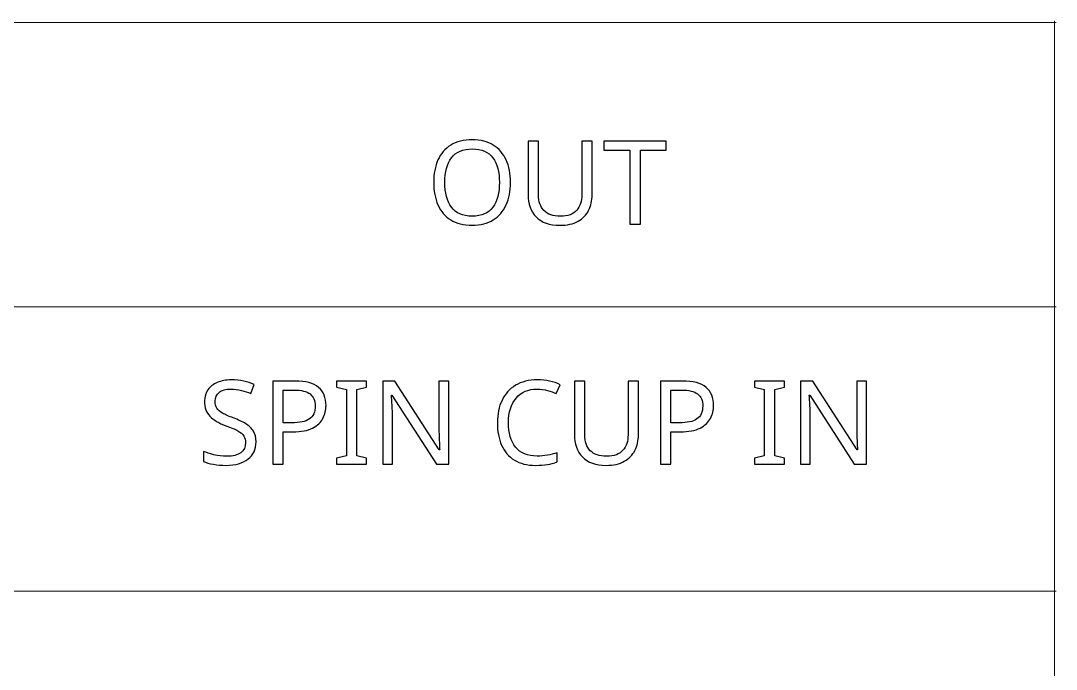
# Model space of a CAD drawing. Header units: inches. Extents: x -6.7 to 20.3, y -5.6 to 12.6.
# Drawn here: x -1.056 to 0.919, y -4.064 to -2.826 of the extents above; entities that cross this region are included whole.
import ezdxf

# ---------------------------------------------------------------- set-up
doc = ezdxf.new("R2010")
doc.units = ezdxf.units.IN
doc.header["$MEASUREMENT"] = 0
doc.layers.add('Layer 1', color=7, linetype='Continuous')

msp = doc.modelspace()

# ---------------------------------------------------------------- linework, layer by layer
at = {"layer": 'Layer 1', "color": 250, "lineweight": 18}
for points, knots in [([(-3.1672, -2.8292), (-3.1672, -2.8292), (-3.1642, -2.8292), (-3.1642, -2.8292), (-3.1642, -2.8292), (-1.124, -2.8292), (-1.124, -2.8292), (-1.124, -2.8292), (0.9163, -2.8292), (0.9163, -2.8292), (0.9163, -2.8292), (0.9193, -2.8292), (0.9193, -2.8292)], [0, 0, 0, 0, 0.25, 0.25, 0.25, 0.5, 0.5, 0.5, 0.75, 0.75, 0.75, 1, 1, 1, 1]), ([(0.9158, -5.4162), (0.9158, -5.4162), (0.9158, -5.412), (0.9158, -5.412), (0.9158, -5.412), (0.9158, -4.7665), (0.9158, -4.7665), (0.9158, -4.7665), (0.9158, -4.1209), (0.9158, -4.1209), (0.9158, -4.1209), (0.9158, -3.4754), (0.9158, -3.4754), (0.9158, -3.4754), (0.9158, -2.8298), (0.9158, -2.8298), (0.9158, -2.8298), (0.9158, -2.8257), (0.9158, -2.8257)], [0, 0, 0, 0, 0.166667, 0.166667, 0.166667, 0.333333, 0.333333, 0.333333, 0.5, 0.5, 0.5, 0.666667, 0.666667, 0.666667, 0.833333, 0.833333, 0.833333, 1, 1, 1, 1]), ([(-3.1672, -3.3719), (-3.1672, -3.3719), (-3.1642, -3.3719), (-3.1642, -3.3719), (-3.1642, -3.3719), (-1.124, -3.3719), (-1.124, -3.3719), (-1.124, -3.3719), (0.9163, -3.3719), (0.9163, -3.3719), (0.9163, -3.3719), (0.9193, -3.3719), (0.9193, -3.3719)], [0, 0, 0, 0, 0.25, 0.25, 0.25, 0.5, 0.5, 0.5, 0.75, 0.75, 0.75, 1, 1, 1, 1]), ([(-3.1672, -3.9145), (-3.1672, -3.9145), (-3.1642, -3.9145), (-3.1642, -3.9145), (-3.1642, -3.9145), (-1.124, -3.9145), (-1.124, -3.9145), (-1.124, -3.9145), (0.9163, -3.9145), (0.9163, -3.9145), (0.9163, -3.9145), (0.9193, -3.9145), (0.9193, -3.9145)], [0, 0, 0, 0, 0.25, 0.25, 0.25, 0.5, 0.5, 0.5, 0.75, 0.75, 0.75, 1, 1, 1, 1])]:
    msp.add_open_spline(points, degree=3, knots=knots, dxfattribs=at)
at = {"layer": 'Layer 1', "color": 250}
for points, knots in [([(-0.122, -3.1345), (-0.122, -3.1509), (-0.1248, -3.1653), (-0.1303, -3.1775), (-0.1359, -3.1897), (-0.1441, -3.1992), (-0.1549, -3.2061), (-0.1657, -3.2129), (-0.1791, -3.2163), (-0.1951, -3.2163), (-0.2116, -3.2163), (-0.2252, -3.2129), (-0.2361, -3.2061), (-0.247, -3.1992), (-0.2551, -3.1897), (-0.2605, -3.1774), (-0.2658, -3.1651), (-0.2685, -3.1507), (-0.2685, -3.1343), (-0.2685, -3.118), (-0.2658, -3.1038), (-0.2605, -3.0916), (-0.2551, -3.0795), (-0.247, -3.07), (-0.2361, -3.0632), (-0.2252, -3.0564), (-0.2115, -3.0529), (-0.1949, -3.0529), (-0.1791, -3.0529), (-0.1657, -3.0563), (-0.1549, -3.0631), (-0.1441, -3.0698), (-0.1359, -3.0793), (-0.1303, -3.0915), (-0.1248, -3.1037), (-0.122, -3.1181), (-0.122, -3.1345)], [0, 0, 0, 0, 0.083333, 0.083333, 0.083333, 0.166667, 0.166667, 0.166667, 0.25, 0.25, 0.25, 0.333333, 0.333333, 0.333333, 0.416667, 0.416667, 0.416667, 0.5, 0.5, 0.5, 0.583333, 0.583333, 0.583333, 0.666667, 0.666667, 0.666667, 0.75, 0.75, 0.75, 0.833333, 0.833333, 0.833333, 0.916667, 0.916667, 0.916667, 1, 1, 1, 1]), ([(0.0338, -3.1581), (0.0338, -3.169), (0.0315, -3.1789), (0.0271, -3.1877), (0.0227, -3.1965), (0.0159, -3.2035), (0.0068, -3.2086), (-0.0023, -3.2137), (-0.0139, -3.2163), (-0.028, -3.2163), (-0.0477, -3.2163), (-0.0627, -3.2109), (-0.073, -3.2002), (-0.0833, -3.1894), (-0.0885, -3.1752), (-0.0885, -3.1576), (-0.0885, -3.1576), (-0.0885, -3.0554), (-0.0885, -3.0554), (-0.0885, -3.0554), (-0.0685, -3.0554), (-0.0685, -3.0554), (-0.0685, -3.0554), (-0.0685, -3.1583), (-0.0685, -3.1583), (-0.0685, -3.1712), (-0.065, -3.1812), (-0.0581, -3.1883), (-0.0512, -3.1954), (-0.0408, -3.1989), (-0.0269, -3.1989), (-0.0125, -3.1989), (-0.0021, -3.1951), (0.0043, -3.1875), (0.0108, -3.1799), (0.014, -3.1701), (0.014, -3.1581), (0.014, -3.1581), (0.014, -3.0554), (0.014, -3.0554), (0.014, -3.0554), (0.0338, -3.0554), (0.0338, -3.0554), (0.0338, -3.0554), (0.0338, -3.1581), (0.0338, -3.1581)], [0, 0, 0, 0, 0.066667, 0.066667, 0.066667, 0.133333, 0.133333, 0.133333, 0.2, 0.2, 0.2, 0.266667, 0.266667, 0.266667, 0.333333, 0.333333, 0.333333, 0.4, 0.4, 0.4, 0.466667, 0.466667, 0.466667, 0.533333, 0.533333, 0.533333, 0.6, 0.6, 0.6, 0.666667, 0.666667, 0.666667, 0.733333, 0.733333, 0.733333, 0.8, 0.8, 0.8, 0.866667, 0.866667, 0.866667, 0.933333, 0.933333, 0.933333, 1, 1, 1, 1]), ([(0.1258, -3.2141), (0.1258, -3.2141), (0.1058, -3.2141), (0.1058, -3.2141), (0.1058, -3.2141), (0.1058, -3.0729), (0.1058, -3.0729), (0.1058, -3.0729), (0.0562, -3.0729), (0.0562, -3.0729), (0.0562, -3.0729), (0.0562, -3.0554), (0.0562, -3.0554), (0.0562, -3.0554), (0.1751, -3.0554), (0.1751, -3.0554), (0.1751, -3.0554), (0.1751, -3.0729), (0.1751, -3.0729), (0.1751, -3.0729), (0.1258, -3.0729), (0.1258, -3.0729), (0.1258, -3.0729), (0.1258, -3.2141), (0.1258, -3.2141)], [0, 0, 0, 0, 0.125, 0.125, 0.125, 0.25, 0.25, 0.25, 0.375, 0.375, 0.375, 0.5, 0.5, 0.5, 0.625, 0.625, 0.625, 0.75, 0.75, 0.75, 0.875, 0.875, 0.875, 1, 1, 1, 1]), ([(-0.2473, -3.1345), (-0.2473, -3.1545), (-0.2431, -3.1702), (-0.2347, -3.1817), (-0.2262, -3.1932), (-0.2131, -3.1989), (-0.1951, -3.1989), (-0.1771, -3.1989), (-0.1639, -3.1932), (-0.1556, -3.1817), (-0.1473, -3.1702), (-0.1431, -3.1545), (-0.1431, -3.1345), (-0.1431, -3.1145), (-0.1473, -3.0988), (-0.1556, -3.0875), (-0.1639, -3.0762), (-0.177, -3.0705), (-0.1949, -3.0705), (-0.2128, -3.0705), (-0.2261, -3.0762), (-0.2346, -3.0875), (-0.2431, -3.0988), (-0.2473, -3.1145), (-0.2473, -3.1345)], [0, 0, 0, 0, 0.125, 0.125, 0.125, 0.25, 0.25, 0.25, 0.375, 0.375, 0.375, 0.5, 0.5, 0.5, 0.625, 0.625, 0.625, 0.75, 0.75, 0.75, 0.875, 0.875, 0.875, 1, 1, 1, 1]), ([(-0.6075, -3.6298), (-0.6075, -3.6439), (-0.6126, -3.6549), (-0.6228, -3.6627), (-0.633, -3.6706), (-0.6468, -3.6745), (-0.6641, -3.6745), (-0.673, -3.6745), (-0.6812, -3.6738), (-0.6888, -3.6725), (-0.6964, -3.6711), (-0.7026, -3.6693), (-0.7077, -3.6669), (-0.7077, -3.6669), (-0.7077, -3.6478), (-0.7077, -3.6478), (-0.7024, -3.6502), (-0.6957, -3.6523), (-0.6878, -3.6543), (-0.6799, -3.6562), (-0.6717, -3.6571), (-0.6632, -3.6571), (-0.6514, -3.6571), (-0.6425, -3.6549), (-0.6365, -3.6503), (-0.6305, -3.6457), (-0.6275, -3.6394), (-0.6275, -3.6316), (-0.6275, -3.6264), (-0.6286, -3.622), (-0.6308, -3.6185), (-0.633, -3.6149), (-0.6368, -3.6116), (-0.6422, -3.6086), (-0.6476, -3.6056), (-0.6552, -3.6023), (-0.6648, -3.5989), (-0.6783, -3.594), (-0.6885, -3.588), (-0.6954, -3.5809), (-0.7022, -3.5738), (-0.7057, -3.5641), (-0.7057, -3.5518), (-0.7057, -3.5434), (-0.7035, -3.5361), (-0.6992, -3.5301), (-0.6949, -3.5241), (-0.689, -3.5195), (-0.6814, -3.5163), (-0.6737, -3.513), (-0.6649, -3.5114), (-0.655, -3.5114), (-0.6463, -3.5114), (-0.6383, -3.5122), (-0.631, -3.5138), (-0.6238, -3.5154), (-0.6172, -3.5176), (-0.6112, -3.5203), (-0.6112, -3.5203), (-0.6175, -3.5374), (-0.6175, -3.5374), (-0.6229, -3.535), (-0.6289, -3.533), (-0.6354, -3.5314), (-0.6418, -3.5297), (-0.6485, -3.5289), (-0.6555, -3.5289), (-0.6654, -3.5289), (-0.6729, -3.531), (-0.6779, -3.5353), (-0.6829, -3.5395), (-0.6855, -3.5451), (-0.6855, -3.552), (-0.6855, -3.5574), (-0.6844, -3.5618), (-0.6821, -3.5654), (-0.6799, -3.5689), (-0.6763, -3.5721), (-0.6712, -3.5749), (-0.6662, -3.5777), (-0.6594, -3.5808), (-0.6508, -3.584), (-0.6415, -3.5874), (-0.6336, -3.5911), (-0.6271, -3.595), (-0.6207, -3.599), (-0.6158, -3.6037), (-0.6125, -3.6091), (-0.6091, -3.6146), (-0.6075, -3.6215), (-0.6075, -3.6298)], [0, 0, 0, 0, 0.033333, 0.033333, 0.033333, 0.066667, 0.066667, 0.066667, 0.1, 0.1, 0.1, 0.133333, 0.133333, 0.133333, 0.166667, 0.166667, 0.166667, 0.2, 0.2, 0.2, 0.233333, 0.233333, 0.233333, 0.266667, 0.266667, 0.266667, 0.3, 0.3, 0.3, 0.333333, 0.333333, 0.333333, 0.366667, 0.366667, 0.366667, 0.4, 0.4, 0.4, 0.433333, 0.433333, 0.433333, 0.466667, 0.466667, 0.466667, 0.5, 0.5, 0.5, 0.533333, 0.533333, 0.533333, 0.566667, 0.566667, 0.566667, 0.6, 0.6, 0.6, 0.633333, 0.633333, 0.633333, 0.666667, 0.666667, 0.666667, 0.7, 0.7, 0.7, 0.733333, 0.733333, 0.733333, 0.766667, 0.766667, 0.766667, 0.8, 0.8, 0.8, 0.833333, 0.833333, 0.833333, 0.866667, 0.866667, 0.866667, 0.9, 0.9, 0.9, 0.933333, 0.933333, 0.933333, 0.966667, 0.966667, 0.966667, 1, 1, 1, 1]), ([(-0.5335, -3.5136), (-0.5127, -3.5136), (-0.4976, -3.5177), (-0.4881, -3.5258), (-0.4786, -3.534), (-0.4739, -3.5454), (-0.4739, -3.5603), (-0.4739, -3.569), (-0.4759, -3.5772), (-0.4798, -3.5848), (-0.4837, -3.5924), (-0.4903, -3.5986), (-0.4996, -3.6034), (-0.5088, -3.6081), (-0.5214, -3.6105), (-0.5372, -3.6105), (-0.5372, -3.6105), (-0.5555, -3.6105), (-0.5555, -3.6105), (-0.5555, -3.6105), (-0.5555, -3.6723), (-0.5555, -3.6723), (-0.5555, -3.6723), (-0.5755, -3.6723), (-0.5755, -3.6723), (-0.5755, -3.6723), (-0.5755, -3.5136), (-0.5755, -3.5136), (-0.5755, -3.5136), (-0.5335, -3.5136), (-0.5335, -3.5136)], [0, 0, 0, 0, 0.1, 0.1, 0.1, 0.2, 0.2, 0.2, 0.3, 0.3, 0.3, 0.4, 0.4, 0.4, 0.5, 0.5, 0.5, 0.6, 0.6, 0.6, 0.7, 0.7, 0.7, 0.8, 0.8, 0.8, 0.9, 0.9, 0.9, 1, 1, 1, 1]), ([(-0.3964, -3.6723), (-0.3964, -3.6723), (-0.4537, -3.6723), (-0.4537, -3.6723), (-0.4537, -3.6723), (-0.4537, -3.6607), (-0.4537, -3.6607), (-0.4537, -3.6607), (-0.435, -3.6565), (-0.435, -3.6565), (-0.435, -3.6565), (-0.435, -3.5296), (-0.435, -3.5296), (-0.435, -3.5296), (-0.4537, -3.5251), (-0.4537, -3.5251), (-0.4537, -3.5251), (-0.4537, -3.5136), (-0.4537, -3.5136), (-0.4537, -3.5136), (-0.3964, -3.5136), (-0.3964, -3.5136), (-0.3964, -3.5136), (-0.3964, -3.5251), (-0.3964, -3.5251), (-0.3964, -3.5251), (-0.415, -3.5296), (-0.415, -3.5296), (-0.415, -3.5296), (-0.415, -3.6565), (-0.415, -3.6565), (-0.415, -3.6565), (-0.3964, -3.6607), (-0.3964, -3.6607), (-0.3964, -3.6607), (-0.3964, -3.6723), (-0.3964, -3.6723)], [0, 0, 0, 0, 0.083333, 0.083333, 0.083333, 0.166667, 0.166667, 0.166667, 0.25, 0.25, 0.25, 0.333333, 0.333333, 0.333333, 0.416667, 0.416667, 0.416667, 0.5, 0.5, 0.5, 0.583333, 0.583333, 0.583333, 0.666667, 0.666667, 0.666667, 0.75, 0.75, 0.75, 0.833333, 0.833333, 0.833333, 0.916667, 0.916667, 0.916667, 1, 1, 1, 1]), ([(-0.2399, -3.6723), (-0.2399, -3.6723), (-0.2632, -3.6723), (-0.2632, -3.6723), (-0.2632, -3.6723), (-0.3481, -3.5405), (-0.3481, -3.5405), (-0.3481, -3.5405), (-0.349, -3.5405), (-0.349, -3.5405), (-0.3487, -3.5457), (-0.3484, -3.5521), (-0.3479, -3.5598), (-0.3475, -3.5675), (-0.3472, -3.5754), (-0.3472, -3.5836), (-0.3472, -3.5836), (-0.3472, -3.6723), (-0.3472, -3.6723), (-0.3472, -3.6723), (-0.3657, -3.6723), (-0.3657, -3.6723), (-0.3657, -3.6723), (-0.3657, -3.5136), (-0.3657, -3.5136), (-0.3657, -3.5136), (-0.3426, -3.5136), (-0.3426, -3.5136), (-0.3426, -3.5136), (-0.2579, -3.6449), (-0.2579, -3.6449), (-0.2579, -3.6449), (-0.257, -3.6449), (-0.257, -3.6449), (-0.2572, -3.6426), (-0.2574, -3.639), (-0.2576, -3.6343), (-0.2578, -3.6295), (-0.258, -3.6243), (-0.2582, -3.6187), (-0.2585, -3.6131), (-0.2586, -3.6079), (-0.2586, -3.6031), (-0.2586, -3.6031), (-0.2586, -3.5136), (-0.2586, -3.5136), (-0.2586, -3.5136), (-0.2399, -3.5136), (-0.2399, -3.5136), (-0.2399, -3.5136), (-0.2399, -3.6723), (-0.2399, -3.6723)], [0, 0, 0, 0, 0.058824, 0.058824, 0.058824, 0.117647, 0.117647, 0.117647, 0.176471, 0.176471, 0.176471, 0.235294, 0.235294, 0.235294, 0.294118, 0.294118, 0.294118, 0.352941, 0.352941, 0.352941, 0.411765, 0.411765, 0.411765, 0.470588, 0.470588, 0.470588, 0.529412, 0.529412, 0.529412, 0.588235, 0.588235, 0.588235, 0.647059, 0.647059, 0.647059, 0.705882, 0.705882, 0.705882, 0.764706, 0.764706, 0.764706, 0.823529, 0.823529, 0.823529, 0.882353, 0.882353, 0.882353, 0.941176, 0.941176, 0.941176, 1, 1, 1, 1]), ([(-0.071, -3.5289), (-0.0881, -3.5289), (-0.1015, -3.5346), (-0.1112, -3.546), (-0.121, -3.5574), (-0.1259, -3.5731), (-0.1259, -3.5929), (-0.1259, -3.6126), (-0.1214, -3.6282), (-0.1122, -3.6397), (-0.1031, -3.6512), (-0.0895, -3.6569), (-0.0712, -3.6569), (-0.0643, -3.6569), (-0.0577, -3.6563), (-0.0515, -3.6551), (-0.0452, -3.654), (-0.0392, -3.6525), (-0.0332, -3.6507), (-0.0332, -3.6507), (-0.0332, -3.668), (-0.0332, -3.668), (-0.0392, -3.6703), (-0.0453, -3.6719), (-0.0516, -3.6729), (-0.0579, -3.674), (-0.0654, -3.6745), (-0.0741, -3.6745), (-0.0903, -3.6745), (-0.1038, -3.6711), (-0.1146, -3.6645), (-0.1254, -3.6578), (-0.1335, -3.6483), (-0.1389, -3.636), (-0.1443, -3.6237), (-0.147, -3.6093), (-0.147, -3.5927), (-0.147, -3.5767), (-0.1441, -3.5626), (-0.1382, -3.5504), (-0.1324, -3.5381), (-0.1238, -3.5286), (-0.1124, -3.5217), (-0.1009, -3.5148), (-0.0871, -3.5114), (-0.0708, -3.5114), (-0.0541, -3.5114), (-0.0395, -3.5145), (-0.027, -3.5207), (-0.027, -3.5207), (-0.035, -3.5376), (-0.035, -3.5376), (-0.0399, -3.5354), (-0.0454, -3.5334), (-0.0514, -3.5316), (-0.0574, -3.5298), (-0.0639, -3.5289), (-0.071, -3.5289)], [0, 0, 0, 0, 0.052632, 0.052632, 0.052632, 0.105263, 0.105263, 0.105263, 0.157895, 0.157895, 0.157895, 0.210526, 0.210526, 0.210526, 0.263158, 0.263158, 0.263158, 0.315789, 0.315789, 0.315789, 0.368421, 0.368421, 0.368421, 0.421053, 0.421053, 0.421053, 0.473684, 0.473684, 0.473684, 0.526316, 0.526316, 0.526316, 0.578947, 0.578947, 0.578947, 0.631579, 0.631579, 0.631579, 0.684211, 0.684211, 0.684211, 0.736842, 0.736842, 0.736842, 0.789474, 0.789474, 0.789474, 0.842105, 0.842105, 0.842105, 0.894737, 0.894737, 0.894737, 0.947368, 0.947368, 0.947368, 1, 1, 1, 1]), ([(0.1221, -3.6163), (0.1221, -3.6272), (0.1199, -3.6371), (0.1154, -3.6459), (0.111, -3.6547), (0.1042, -3.6617), (0.0951, -3.6668), (0.086, -3.6719), (0.0744, -3.6745), (0.0603, -3.6745), (0.0406, -3.6745), (0.0256, -3.6691), (0.0153, -3.6584), (0.005, -3.6476), (-0.0001, -3.6334), (-0.0001, -3.6158), (-0.0001, -3.6158), (-0.0001, -3.5136), (-0.0001, -3.5136), (-0.0001, -3.5136), (0.0199, -3.5136), (0.0199, -3.5136), (0.0199, -3.5136), (0.0199, -3.6165), (0.0199, -3.6165), (0.0199, -3.6294), (0.0233, -3.6394), (0.0302, -3.6465), (0.0371, -3.6536), (0.0475, -3.6571), (0.0614, -3.6571), (0.0758, -3.6571), (0.0862, -3.6533), (0.0926, -3.6457), (0.0991, -3.6381), (0.1023, -3.6283), (0.1023, -3.6163), (0.1023, -3.6163), (0.1023, -3.5136), (0.1023, -3.5136), (0.1023, -3.5136), (0.1221, -3.5136), (0.1221, -3.5136), (0.1221, -3.5136), (0.1221, -3.6163), (0.1221, -3.6163)], [0, 0, 0, 0, 0.066667, 0.066667, 0.066667, 0.133333, 0.133333, 0.133333, 0.2, 0.2, 0.2, 0.266667, 0.266667, 0.266667, 0.333333, 0.333333, 0.333333, 0.4, 0.4, 0.4, 0.466667, 0.466667, 0.466667, 0.533333, 0.533333, 0.533333, 0.6, 0.6, 0.6, 0.666667, 0.666667, 0.666667, 0.733333, 0.733333, 0.733333, 0.8, 0.8, 0.8, 0.866667, 0.866667, 0.866667, 0.933333, 0.933333, 0.933333, 1, 1, 1, 1]), ([(0.2059, -3.5136), (0.2266, -3.5136), (0.2417, -3.5177), (0.2512, -3.5258), (0.2607, -3.534), (0.2654, -3.5454), (0.2654, -3.5603), (0.2654, -3.569), (0.2635, -3.5772), (0.2595, -3.5848), (0.2556, -3.5924), (0.249, -3.5986), (0.2398, -3.6034), (0.2305, -3.6081), (0.2179, -3.6105), (0.2021, -3.6105), (0.2021, -3.6105), (0.1839, -3.6105), (0.1839, -3.6105), (0.1839, -3.6105), (0.1839, -3.6723), (0.1839, -3.6723), (0.1839, -3.6723), (0.1639, -3.6723), (0.1639, -3.6723), (0.1639, -3.6723), (0.1639, -3.5136), (0.1639, -3.5136), (0.1639, -3.5136), (0.2059, -3.5136), (0.2059, -3.5136)], [0, 0, 0, 0, 0.1, 0.1, 0.1, 0.2, 0.2, 0.2, 0.3, 0.3, 0.3, 0.4, 0.4, 0.4, 0.5, 0.5, 0.5, 0.6, 0.6, 0.6, 0.7, 0.7, 0.7, 0.8, 0.8, 0.8, 0.9, 0.9, 0.9, 1, 1, 1, 1]), ([(0.4008, -3.6723), (0.4008, -3.6723), (0.3434, -3.6723), (0.3434, -3.6723), (0.3434, -3.6723), (0.3434, -3.6607), (0.3434, -3.6607), (0.3434, -3.6607), (0.3621, -3.6565), (0.3621, -3.6565), (0.3621, -3.6565), (0.3621, -3.5296), (0.3621, -3.5296), (0.3621, -3.5296), (0.3434, -3.5251), (0.3434, -3.5251), (0.3434, -3.5251), (0.3434, -3.5136), (0.3434, -3.5136), (0.3434, -3.5136), (0.4008, -3.5136), (0.4008, -3.5136), (0.4008, -3.5136), (0.4008, -3.5251), (0.4008, -3.5251), (0.4008, -3.5251), (0.3821, -3.5296), (0.3821, -3.5296), (0.3821, -3.5296), (0.3821, -3.6565), (0.3821, -3.6565), (0.3821, -3.6565), (0.4008, -3.6607), (0.4008, -3.6607), (0.4008, -3.6607), (0.4008, -3.6723), (0.4008, -3.6723)], [0, 0, 0, 0, 0.083333, 0.083333, 0.083333, 0.166667, 0.166667, 0.166667, 0.25, 0.25, 0.25, 0.333333, 0.333333, 0.333333, 0.416667, 0.416667, 0.416667, 0.5, 0.5, 0.5, 0.583333, 0.583333, 0.583333, 0.666667, 0.666667, 0.666667, 0.75, 0.75, 0.75, 0.833333, 0.833333, 0.833333, 0.916667, 0.916667, 0.916667, 1, 1, 1, 1]), ([(0.5572, -3.6723), (0.5572, -3.6723), (0.5339, -3.6723), (0.5339, -3.6723), (0.5339, -3.6723), (0.449, -3.5405), (0.449, -3.5405), (0.449, -3.5405), (0.4481, -3.5405), (0.4481, -3.5405), (0.4484, -3.5457), (0.4488, -3.5521), (0.4492, -3.5598), (0.4496, -3.5675), (0.4499, -3.5754), (0.4499, -3.5836), (0.4499, -3.5836), (0.4499, -3.6723), (0.4499, -3.6723), (0.4499, -3.6723), (0.4314, -3.6723), (0.4314, -3.6723), (0.4314, -3.6723), (0.4314, -3.5136), (0.4314, -3.5136), (0.4314, -3.5136), (0.4545, -3.5136), (0.4545, -3.5136), (0.4545, -3.5136), (0.5392, -3.6449), (0.5392, -3.6449), (0.5392, -3.6449), (0.5401, -3.6449), (0.5401, -3.6449), (0.5399, -3.6426), (0.5398, -3.639), (0.5395, -3.6343), (0.5393, -3.6295), (0.5391, -3.6243), (0.5389, -3.6187), (0.5386, -3.6131), (0.5385, -3.6079), (0.5385, -3.6031), (0.5385, -3.6031), (0.5385, -3.5136), (0.5385, -3.5136), (0.5385, -3.5136), (0.5572, -3.5136), (0.5572, -3.5136), (0.5572, -3.5136), (0.5572, -3.6723), (0.5572, -3.6723)], [0, 0, 0, 0, 0.058824, 0.058824, 0.058824, 0.117647, 0.117647, 0.117647, 0.176471, 0.176471, 0.176471, 0.235294, 0.235294, 0.235294, 0.294118, 0.294118, 0.294118, 0.352941, 0.352941, 0.352941, 0.411765, 0.411765, 0.411765, 0.470588, 0.470588, 0.470588, 0.529412, 0.529412, 0.529412, 0.588235, 0.588235, 0.588235, 0.647059, 0.647059, 0.647059, 0.705882, 0.705882, 0.705882, 0.764706, 0.764706, 0.764706, 0.823529, 0.823529, 0.823529, 0.882353, 0.882353, 0.882353, 0.941176, 0.941176, 0.941176, 1, 1, 1, 1]), ([(-0.5352, -3.5307), (-0.5352, -3.5307), (-0.5555, -3.5307), (-0.5555, -3.5307), (-0.5555, -3.5307), (-0.5555, -3.5934), (-0.5555, -3.5934), (-0.5555, -3.5934), (-0.5395, -3.5934), (-0.5395, -3.5934), (-0.5244, -3.5934), (-0.5131, -3.5909), (-0.5057, -3.586), (-0.4983, -3.5811), (-0.4946, -3.5729), (-0.4946, -3.5611), (-0.4946, -3.5509), (-0.4978, -3.5433), (-0.5044, -3.5383), (-0.5109, -3.5332), (-0.5212, -3.5307), (-0.5352, -3.5307)], [0, 0, 0, 0, 0.142857, 0.142857, 0.142857, 0.285714, 0.285714, 0.285714, 0.428571, 0.428571, 0.428571, 0.571429, 0.571429, 0.571429, 0.714286, 0.714286, 0.714286, 0.857143, 0.857143, 0.857143, 1, 1, 1, 1]), ([(0.2041, -3.5307), (0.2041, -3.5307), (0.1839, -3.5307), (0.1839, -3.5307), (0.1839, -3.5307), (0.1839, -3.5934), (0.1839, -3.5934), (0.1839, -3.5934), (0.1999, -3.5934), (0.1999, -3.5934), (0.215, -3.5934), (0.2262, -3.5909), (0.2336, -3.586), (0.2411, -3.5811), (0.2448, -3.5729), (0.2448, -3.5611), (0.2448, -3.5509), (0.2415, -3.5433), (0.235, -3.5383), (0.2285, -3.5332), (0.2182, -3.5307), (0.2041, -3.5307)], [0, 0, 0, 0, 0.142857, 0.142857, 0.142857, 0.285714, 0.285714, 0.285714, 0.428571, 0.428571, 0.428571, 0.571429, 0.571429, 0.571429, 0.714286, 0.714286, 0.714286, 0.857143, 0.857143, 0.857143, 1, 1, 1, 1])]:
    msp.add_open_spline(points, degree=3, knots=knots, dxfattribs=at)

doc.saveas('drawing.dxf')
